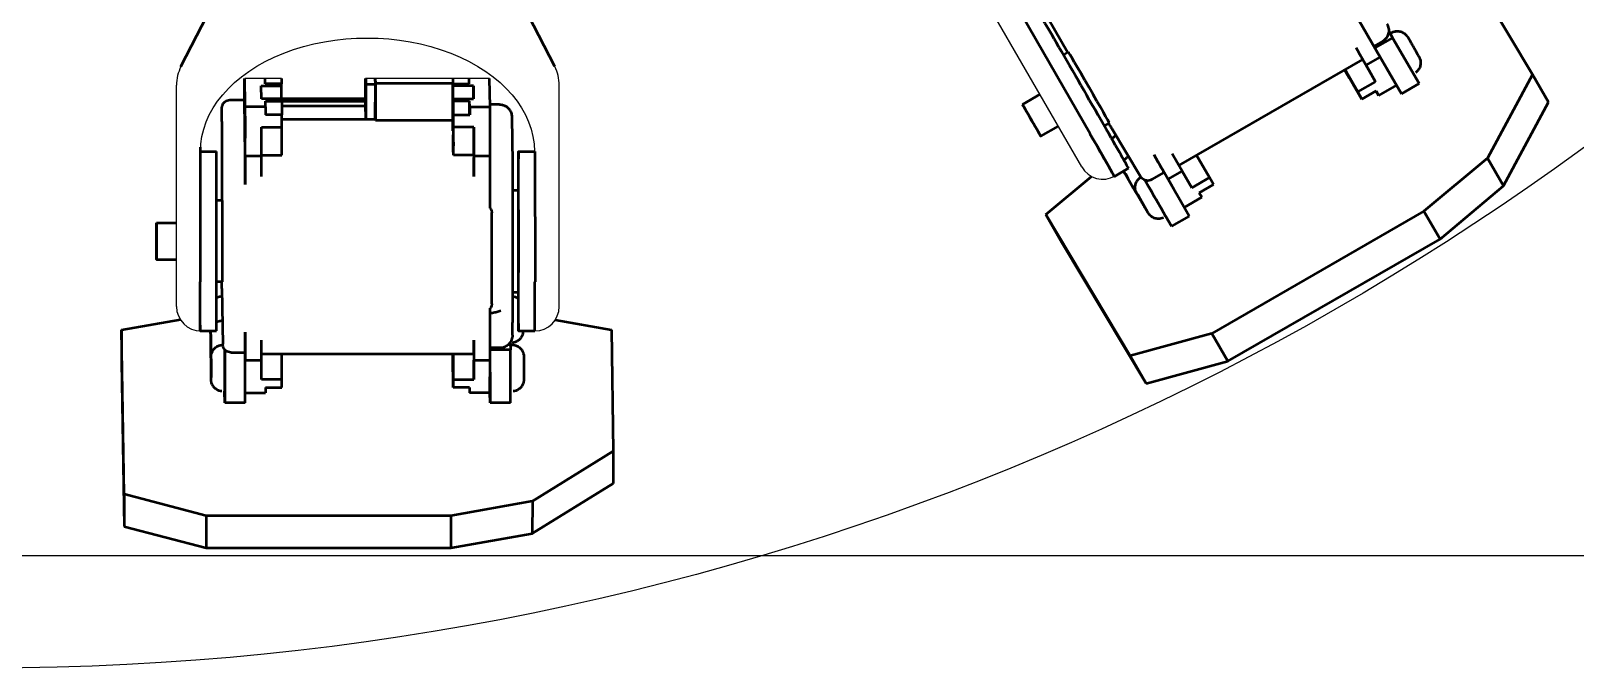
# Model space of a CAD drawing. Header units: millimetres. Extents: x 69 to 732, y 327 to 990.
# Drawn here: x 405.9 to 595.1, y 326.8 to 404.9 of the extents above; entities that cross this region are included whole.
import ezdxf

# ---------------------------------------------------------------- set-up
doc = ezdxf.new("R2010")
doc.units = ezdxf.units.MM
doc.header["$LTSCALE"] = 2
doc.layers.add('Visible (ISO)', color=7, linetype='Continuous', lineweight=50)

msp = doc.modelspace()

# ---------------------------------------------------------------- linework, layer by layer
for p, q in [((534.63, 388.22), (521.09, 411.7)), ((423.74, 371.12), (423.74, 398.23)), ((436.6, 399.06), (432.1, 399.06)), ((462.1, 399.06), (446.91, 399.07)), ((470.63, 371.12), (470.63, 398.23)), ((691.3, 340.55), (109.85, 340.55))]:
    msp.add_line(p, q)
msp.add_circle((400.58, 658.44), 331.64)
for centre, radius, start, end in [((428.74, 398.23), 5, 152.873, 180), ((465.63, 398.23), 5, 0, 27.127), ((537.23, 389.71), 3, 209.9636, 299.9635), ((426.74, 371.12), 3, 180, 269.9999), ((467.63, 371.12), 3, 270.0001, 0)]:
    msp.add_arc(centre, radius, start, end)
at = {"extrusion": (0, 0, -1)}
msp.add_ellipse((447.13, 390.15), major_axis=(20.45, -0.03), ratio=0.677756, start_param=9.420836, end_param=12.566371, dxfattribs=at)
at = {"layer": 'Visible (ISO)'}
for p, q in [((424.29, 400.51), (437.38, 426.05)), ((470.08, 400.51), (457, 426.05)), ((528.13, 410.63), (532.95, 402.25)), ((582.22, 412.34), (589.85, 399.55)), ((571.21, 401.68), (568.03, 407.2)), ((535.65, 392.29), (527.44, 406.59)), ((571.52, 403.62), (570.45, 403)), ((572.72, 404.05), (570.56, 402.8)), ((572.25, 404.84), (572.72, 404.05)), ((572.58, 404.66), (572.41, 404.56)), ((575.97, 398.43), (572.72, 404.05)), ((533.02, 402.3), (532.39, 401.93)), ((546.55, 388.4), (569.07, 401.38)), ((568.25, 402.81), (569.48, 400.68)), ((569.06, 401.38), (570.63, 398.65)), ((569.48, 400.68), (571.21, 401.68)), ((573.18, 398.23), (571.21, 401.68)), ((566.84, 400.1), (567.26, 399.36)), ((566.84, 400.1), (567.4, 399.14)), ((567.84, 398.39), (566.85, 400.11)), ((567.97, 398.17), (566.86, 400.11)), ((566.88, 400.12), (568.92, 396.58)), ((566.88, 400.12), (568.79, 396.81)), ((566.89, 400.13), (567.29, 399.44)), ((568.47, 397.41), (566.9, 400.13)), ((567.26, 399.36), (567.4, 399.14)), ((567.29, 399.44), (568.96, 396.54)), ((570.63, 398.65), (569.48, 400.68)), ((571.94, 400.41), (573.8, 397.18)), ((589.85, 399.55), (584.33, 389.29)), ((589.85, 399.55), (591.81, 396.14)), ((432.04, 399.06), (432.04, 398.39)), ((432.04, 398.39), (432.04, 396.43)), ((432.16, 395.6), (432.1, 399.06)), ((434.14, 396.55), (434.12, 398.14)), ((434.12, 398.14), (436.62, 398.14)), ((434.61, 398.4), (434.6, 399.06)), ((436.61, 398.4), (434.61, 398.4)), ((436.6, 399.06), (436.6, 398.4)), ((436.62, 398.14), (436.61, 398.4)), ((436.62, 396.55), (436.62, 398.14)), ((446.91, 395.89), (446.91, 399.06)), ((446.93, 399.06), (446.95, 398.36)), ((446.95, 398.36), (446.94, 394.04)), ((446.95, 398.36), (448.1, 398.36)), ((448.1, 398.36), (448.08, 399.06)), ((448.09, 399.06), (448.1, 398.42)), ((448.09, 394.04), (448.1, 398.36)), ((448.1, 398.42), (448.1, 393.89)), ((457.6, 398.42), (448.1, 398.42)), ((457.6, 399.06), (457.6, 398.55)), ((457.6, 399.06), (457.6, 395.11)), ((457.6, 398.55), (457.6, 398.42)), ((457.6, 393.89), (457.6, 398.42)), ((457.62, 398.14), (457.61, 398.4)), ((457.61, 394.24), (457.61, 398.4)), ((457.61, 398.4), (459.61, 398.4)), ((457.61, 392.63), (457.62, 398.14)), ((460.12, 398.14), (457.62, 398.14)), ((459.6, 398.4), (459.6, 399.06)), ((459.61, 398.4), (459.6, 399.06)), ((460.14, 396.55), (460.12, 398.14)), ((460.12, 398.14), (460.12, 396.55)), ((462.16, 395.6), (462.1, 399.06)), ((567.4, 399.14), (567.41, 399.15)), ((567.84, 398.39), (567.97, 398.17)), ((567.97, 398.17), (568, 398.18)), ((568.47, 397.41), (570.63, 398.65)), ((568.96, 396.54), (568.47, 397.41)), ((570.69, 397.54), (568.96, 396.54)), ((570.68, 397.54), (571.01, 396.98)), ((570.69, 397.54), (571.01, 396.98)), ((573.18, 398.23), (571.01, 396.98)), ((573.8, 397.18), (573.18, 398.23)), ((575.97, 398.43), (573.8, 397.18)), ((430.31, 396.43), (432.06, 396.43)), ((432.16, 389.56), (432.06, 396.39)), ((434.66, 395.6), (432.16, 395.6)), ((432.17, 389.52), (432.16, 395.6)), ((436.64, 396.55), (434.14, 396.55)), ((434.64, 396.29), (436.64, 396.29)), ((434.66, 395.6), (434.64, 396.29)), ((434.66, 395.6), (434.66, 394.61)), ((436.62, 396.59), (446.91, 396.59)), ((436.64, 396.29), (436.64, 396.55)), ((436.64, 396.29), (436.64, 394.61)), ((436.64, 396.28), (446.91, 396.28)), ((436.64, 395.69), (446.91, 395.69)), ((446.94, 394.04), (446.91, 395.89)), ((457.64, 396.29), (457.64, 396.55)), ((457.64, 396.55), (457.64, 391.04)), ((457.64, 396.55), (460.14, 396.55)), ((457.64, 396.29), (457.64, 392.13)), ((459.64, 396.29), (457.64, 396.29)), ((459.64, 394.61), (459.64, 396.29)), ((459.66, 395.6), (459.64, 396.29)), ((459.66, 395.6), (459.66, 394.61)), ((459.66, 395.6), (462.16, 395.6)), ((463.32, 395.88), (462.15, 395.88)), ((462.17, 389.52), (462.16, 395.6)), ((527.38, 395.87), (529.54, 397.12)), ((568.79, 396.81), (568.92, 396.58)), ((568.92, 396.58), (568.93, 396.59)), ((586.29, 385.88), (591.81, 396.14)), ((429.3, 393.78), (429.3, 384.12)), ((436.66, 394.61), (434.66, 394.61)), ((436.66, 393.09), (436.66, 394.61)), ((448.09, 394.04), (436.66, 394.04)), ((448.1, 393.89), (448.09, 394.04)), ((457.6, 393.89), (448.1, 393.89)), ((457.6, 395.11), (457.61, 395.11)), ((457.6, 393.34), (457.6, 395.11)), ((457.61, 394.24), (457.6, 393.31)), ((457.6, 393.34), (457.6, 393.89)), ((457.66, 393.09), (457.66, 394.61)), ((457.66, 391.26), (457.66, 394.61)), ((457.66, 394.61), (459.66, 394.61)), ((464.82, 394.32), (464.9, 388.71)), ((538.02, 393.63), (537.39, 393.27)), ((434.16, 393.09), (436.66, 393.09)), ((434.17, 389.52), (434.16, 393.09)), ((436.66, 389.65), (436.66, 393.09)), ((457.6, 393.31), (457.6, 393.34)), ((457.61, 392.63), (457.6, 393.31)), ((457.64, 392.63), (457.61, 392.63)), ((457.64, 392.13), (457.66, 392.13)), ((457.65, 390.36), (457.64, 392.13)), ((457.66, 389.65), (457.66, 393.09)), ((460.16, 393.09), (457.66, 393.09)), ((460.16, 393.09), (460.16, 389.65)), ((460.17, 389.52), (460.16, 393.09)), ((529.63, 391.97), (531.79, 393.22)), ((538.34, 392.91), (541.84, 387.04)), ((426.66, 374.14), (426.69, 390.64)), ((426.68, 390.12), (428.63, 390.12)), ((457.65, 390.36), (457.64, 391.04)), ((457.66, 391.26), (457.65, 390.33)), ((457.65, 390.33), (457.65, 390.36)), ((457.66, 389.65), (457.65, 390.33)), ((465.63, 390.12), (467.63, 390.12)), ((467.63, 390.12), (467.66, 374.14)), ((546.95, 387.7), (545.72, 389.83)), ((434.17, 389.52), (432.17, 389.52)), ((432.17, 389.52), (432.17, 386.08)), ((434.17, 389.65), (436.66, 389.65)), ((434.17, 387.06), (434.17, 389.52)), ((460.16, 389.65), (457.66, 389.65)), ((460.16, 389.65), (460.16, 389.38)), ((462.17, 389.52), (460.17, 389.52)), ((460.17, 389.52), (460.17, 387.06)), ((462.17, 383.15), (462.17, 389.52)), ((464.9, 388.69), (464.9, 387.17)), ((538.63, 387.06), (540.36, 388.06)), ((543.5, 389.68), (545.22, 386.7)), ((550.27, 386.92), (548.7, 389.64)), ((584.33, 389.29), (576.56, 382.8)), ((584.33, 389.29), (586.29, 385.88)), ((530.24, 382.38), (535.84, 387.06)), ((540.26, 386.86), (539.98, 387.35)), ((539.98, 387.35), (540.28, 386.83)), ((540.83, 385.86), (540.26, 386.86)), ((540.26, 386.86), (540.26, 386.86)), ((540.28, 386.83), (540.85, 385.83)), ((542.39, 386.57), (542.38, 386.58)), ((542.39, 386.57), (545.65, 380.95)), ((542.41, 386.57), (542.39, 386.57)), ((543.21, 386.66), (544.73, 387.53)), ((547.81, 382.19), (544.72, 387.53)), ((545.22, 386.7), (546.95, 387.7)), ((545.95, 385.42), (545.22, 386.7)), ((548.11, 385.67), (546.95, 387.7)), ((550.27, 386.92), (548.11, 385.67)), ((549.03, 385.06), (550.76, 386.06)), ((550.76, 386.06), (550.27, 386.92)), ((429.38, 384.12), (428.66, 384.12)), ((464.9, 385.37), (465.63, 385.37)), ((464.9, 384.07), (464.9, 371.72)), ((541.13, 385.35), (540.83, 385.86)), ((540.84, 385.86), (540.83, 385.86)), ((540.85, 385.83), (541.13, 385.35)), ((541.78, 384.3), (541.5, 384.79)), ((541.5, 384.79), (541.8, 384.28)), ((541.79, 384.31), (541.78, 384.3)), ((542.36, 383.3), (541.78, 384.3)), ((541.8, 384.28), (542.38, 383.28)), ((547.2, 383.26), (549.35, 384.5)), ((549.03, 385.06), (549.35, 384.5)), ((578.53, 379.38), (586.29, 385.88)), ((462.36, 371.46), (462.37, 382.58)), ((530.24, 382.38), (532.21, 378.96)), ((540.56, 365.07), (530.24, 382.38)), ((542.36, 383.31), (542.36, 383.3)), ((542.66, 382.79), (542.36, 383.3)), ((542.38, 383.28), (542.66, 382.79)), ((545.65, 380.95), (544.93, 382.14)), ((547.81, 382.19), (545.65, 380.95)), ((576.56, 382.8), (550.57, 367.81)), ((576.56, 382.8), (578.53, 379.38)), ((421.28, 381.37), (423.78, 381.37)), ((532.21, 378.96), (542.53, 361.66)), ((552.54, 364.4), (578.53, 379.38)), ((421.28, 376.87), (423.78, 376.87)), ((429.38, 374.12), (428.66, 374.12)), ((429.3, 373.33), (429.4, 366.5)), ((464.9, 372.87), (465.63, 372.87)), ((462.16, 364.52), (462.16, 370.89)), ((417.02, 368.25), (424.21, 369.51)), ((464.89, 367.62), (464.89, 369.15)), ((470.13, 369.46), (477.02, 368.25)), ((417.02, 368.25), (417.02, 364.31)), ((417.32, 348.11), (417.02, 368.25)), ((426.63, 368.12), (428.63, 368.12)), ((427.94, 367.14), (427.94, 367.7)), ((427.94, 367.7), (427.94, 367.1)), ((427.94, 365.98), (427.94, 367.14)), ((427.94, 367.14), (427.94, 367.14)), ((427.94, 367.1), (427.94, 365.95)), ((432.16, 367.96), (432.16, 364.52)), ((464.62, 367.19), (464.62, 367.19)), ((465.63, 368.12), (467.63, 368.12)), ((477.02, 368.25), (477.24, 353.37)), ((550.57, 367.81), (540.56, 365.07)), ((550.57, 367.81), (552.54, 364.4)), ((427.94, 365.39), (427.94, 365.98)), ((427.94, 365.98), (427.94, 365.98)), ((427.94, 365.95), (427.94, 365.39)), ((429.65, 365.81), (429.64, 365.83)), ((429.65, 365.81), (429.66, 359.32)), ((429.66, 365.81), (429.65, 365.81)), ((430.4, 365.49), (432.15, 365.49)), ((432.16, 359.32), (432.15, 365.49)), ((434.16, 364.52), (434.16, 366.98)), ((434.16, 365.33), (460.15, 365.33)), ((436.65, 362.18), (436.65, 365.33)), ((457.58, 365.33), (457.58, 364.48)), ((457.58, 365.33), (457.58, 364.22)), ((457.6, 363.35), (457.6, 365.33)), ((457.6, 363.09), (457.6, 365.33)), ((457.63, 365.33), (457.62, 361.51)), ((457.63, 365.33), (457.63, 361.24)), ((457.64, 365.33), (457.64, 364.54)), ((457.65, 362.18), (457.65, 365.33)), ((460.15, 365.33), (460.15, 362.18)), ((460.16, 366.98), (460.16, 364.52)), ((463.39, 366.04), (462.16, 366.04)), ((464.64, 365.81), (462.16, 365.81)), ((464.63, 366.73), (464.64, 365.81)), ((464.84, 366.42), (464.64, 366.42)), ((464.66, 359.32), (464.64, 365.81)), ((417.02, 364.31), (417.32, 344.17)), ((427.98, 364.16), (427.99, 364.72)), ((427.98, 363.01), (427.98, 364.16)), ((427.99, 364.16), (427.98, 364.16)), ((427.99, 364.72), (427.99, 364.13)), ((427.99, 364.13), (427.99, 362.97)), ((432.15, 363.05), (432.16, 364.52)), ((432.16, 364.52), (434.16, 364.52)), ((434.15, 362.18), (434.16, 364.52)), ((457.58, 364.48), (457.58, 364.22)), ((457.58, 364.22), (457.6, 364.22)), ((457.6, 363.35), (457.6, 363.09)), ((457.64, 364.54), (457.64, 361.19)), ((460.15, 362.18), (460.16, 364.52)), ((460.16, 364.52), (462.16, 364.52)), ((462.14, 360.55), (462.16, 364.52)), ((540.56, 365.07), (542.53, 361.66)), ((542.53, 361.66), (552.54, 364.4)), ((427.99, 362.41), (427.98, 363.01)), ((427.99, 363.01), (427.98, 363.01)), ((427.99, 362.97), (427.99, 362.41)), ((436.65, 362.18), (434.15, 362.18)), ((436.64, 361.19), (436.65, 362.18)), ((457.6, 363.09), (457.63, 363.09)), ((457.62, 361.51), (457.63, 361.24)), ((457.64, 361.19), (457.65, 362.18)), ((457.65, 362.18), (460.15, 362.18)), ((462.15, 363.05), (462.16, 359.32)), ((429.66, 359.32), (429.64, 360.72)), ((432.15, 360.55), (434.64, 360.55)), ((434.64, 361.19), (434.64, 360.55)), ((434.64, 361.19), (436.64, 361.19)), ((457.63, 361.24), (457.64, 361.24)), ((459.64, 361.19), (457.64, 361.19)), ((459.63, 361.19), (459.64, 360.55)), ((459.64, 361.19), (459.64, 360.55)), ((462.14, 360.55), (459.64, 360.55)), ((462.16, 359.32), (462.14, 360.55)), ((432.16, 359.32), (429.66, 359.32)), ((464.66, 359.32), (462.16, 359.32)), ((477.24, 353.37), (467.34, 347.24)), ((477.24, 353.37), (477.24, 349.43)), ((417.32, 348.11), (417.32, 344.17)), ((427.36, 345.48), (417.32, 348.11)), ((467.33, 343.3), (477.24, 349.43)), ((467.34, 347.24), (457.36, 345.48)), ((467.34, 347.24), (467.33, 343.3)), ((427.36, 345.48), (427.36, 341.55)), ((457.36, 345.48), (427.36, 345.48)), ((457.36, 345.48), (457.36, 341.55)), ((417.32, 344.17), (427.36, 341.55)), ((457.36, 341.55), (467.33, 343.3)), ((427.36, 341.55), (457.36, 341.55))]:
    msp.add_line(p, q, dxfattribs=at)
for centre, major_axis, ratio, start_param, end_param in [((534.87, 397.59), (5.49, -9.53), 0.002632, 0, 3.141593), ((573.83, 402.09), (-1.42, 2.47), 0.002632, 5.919541, 6.294725), ((535.52, 397.96), (-2.5, 4.33), 0.002632, 3.141593, 6.283185), ((568.07, 403.11), (1, -1.73), 0.002632, 0, 1.394744), ((432.06, 399.06), (0, -1.35), 0.002632, 4.706448, 7.859923), ((432.06, 393.43), (0, 3), 0.002632, 6.107133, 6.283185), ((463.32, 394.88), (0, -1), 0.002767, 3.141568, 3.141642), ((533.14, 396.59), (5.49, -9.53), 0.002632, 5.863248, 7.384413), ((533.14, 396.59), (-5.49, 9.53), 0.002632, 3.56153, 4.242821), ((428.63, 379.12), (0, -11), 0.002632, 0, 3.141593), ((465.63, 379.12), (0, 11), 0.002632, 2.175091, 7.249687), ((432.16, 386.6), (0, 3), 0.002632, 4.536336, 6.107133), ((460.16, 387.41), (0, 2), 0.002632, 4.536336, 6.107133), ((543.23, 390.13), (1.5, -2.6), 0.002632, 0, 1.394744), ((543.51, 384.61), (1.42, -2.47), 0.002632, 0.011539, 2.493449), ((429.38, 379.12), (0, 5), 0.002632, 3.141593, 6.283185), ((463.4, 384.08), (1.5, 0), 0.707956, 6.279477, 6.283202), ((465.63, 379.12), (0, -6.25), 0.002632, 0, 3.141593), ((426.63, 379.12), (0, -11), 0.002632, 5.863248, 7.384413), ((426.63, 379.12), (0, 11), 0.002632, 3.56153, 4.242821), ((467.63, 379.12), (0, 11), 0.002632, 3.141593, 4.242821), ((432.15, 368.49), (0, -3), 0.002632, 0, 1.394744), ((429.64, 363.57), (0, -2.85), 0.002632, 0.011539, 2.493449), ((460.15, 367.33), (0, -2), 0.002632, 0, 1.394744), ((464.64, 363.57), (0, 2.85), 0.002632, 5.919541, 6.294725)]:
    msp.add_ellipse(centre, major_axis=major_axis, ratio=ratio, start_param=start_param, end_param=end_param, dxfattribs=at)
for centre, major_axis in [((432.11, 396.08), (0, 1.35)), ((528.5, 393.92), (-1.12, 1.95)), ((432.15, 393.1), (0, 1.35)), ((421.28, 379.12), (0, 2.25))]:
    msp.add_ellipse(centre, major_axis=major_axis, ratio=0.002632, dxfattribs=at)
for points, knots in [([(572.03, 405.74), (572.12, 405.57), (572.19, 405.38), (572.25, 405.01), (572.26, 404.82), (572.19, 404.47), (572.13, 404.3), (571.97, 404.01), (571.86, 403.89), (571.67, 403.72), (571.6, 403.67), (571.52, 403.62)], [0.0001156, 0.0001156, 0.0001156, 0.0001156, 0.0607404, 0.0607404, 0.1171924, 0.1171924, 0.1694606, 0.1694606, 0.2173145, 0.2173145, 0.2451195, 0.2451195, 0.2451195, 0.2451195]), ([(572.58, 404.66), (572.72, 404.74), (572.87, 404.8), (573.17, 404.86), (573.33, 404.86), (573.64, 404.83), (573.79, 404.78), (574.07, 404.65), (574.2, 404.56), (574.36, 404.4), (574.41, 404.35), (574.47, 404.27), (574.49, 404.24), (574.51, 404.21), (574.52, 404.2), (574.53, 404.18), (574.54, 404.18), (574.54, 404.16), (574.55, 404.16), (574.55, 404.15), (574.56, 404.14), (574.57, 404.11), (574.59, 404.09), (574.63, 404.02), (574.66, 403.97), (574.74, 403.83), (574.8, 403.73), (574.93, 403.51), (575, 403.39), (575.14, 403.14), (575.22, 403), (575.37, 402.74), (575.44, 402.61), (575.58, 402.37), (575.65, 402.26), (575.76, 402.05), (575.81, 401.96), (575.9, 401.82), (575.93, 401.77), (575.95, 401.72), (575.96, 401.71), (575.97, 401.69), (575.97, 401.69), (575.98, 401.67), (575.98, 401.66), (575.99, 401.64), (576, 401.64), (576, 401.62), (576.01, 401.61), (576.02, 401.59), (576.03, 401.57), (576.04, 401.53), (576.06, 401.51), (576.09, 401.41), (576.11, 401.34), (576.15, 401.14), (576.16, 401), (576.14, 400.71), (576.1, 400.55), (575.98, 400.27), (575.89, 400.14), (575.72, 399.94), (575.63, 399.86), (575.54, 399.8)], [0, 0, 0, 0, 0.0470233, 0.0470233, 0.0931967, 0.0931967, 0.1394006, 0.1394006, 0.1856013, 0.1856013, 0.2083614, 0.2083614, 0.2163627, 0.2163627, 0.2211829, 0.2211829, 0.225271, 0.225271, 0.2296804, 0.2296804, 0.2388055, 0.2388055, 0.266175, 0.266175, 0.3025608, 0.3025608, 0.3503236, 0.3503236, 0.395588, 0.395588, 0.440529, 0.440529, 0.485388, 0.485388, 0.5302575, 0.5302575, 0.5752452, 0.5752452, 0.6207008, 0.6207008, 0.6332161, 0.6332161, 0.6426078, 0.6426078, 0.6483669, 0.6483669, 0.6511604, 0.6511604, 0.6548982, 0.6548982, 0.6595803, 0.6595803, 0.6685097, 0.6685097, 0.6898155, 0.6898155, 0.7311867, 0.7311867, 0.7773904, 0.7773904, 0.82359, 0.82359, 0.857395, 0.857395, 0.857395, 0.857395]), ([(429.3, 393.78), (429.3, 394), (429.3, 394.21), (429.3, 394.58), (429.3, 394.76), (429.3, 395.05), (429.31, 395.17), (429.31, 395.35), (429.31, 395.4), (429.31, 395.46), (429.31, 395.47), (429.31, 395.49), (429.31, 395.5), (429.31, 395.51), (429.31, 395.52), (429.31, 395.55), (429.32, 395.56), (429.32, 395.59), (429.32, 395.61), (429.34, 395.67), (429.35, 395.71), (429.39, 395.83), (429.43, 395.91), (429.53, 396.07), (429.6, 396.15), (429.77, 396.28), (429.86, 396.34), (430.06, 396.41), (430.17, 396.43), (430.29, 396.43), (430.3, 396.43), (430.31, 396.43)], [0, 0, 0, 0, 0.0650373, 0.0650373, 0.1289259, 0.1289259, 0.1930045, 0.1930045, 0.2576906, 0.2576906, 0.2697465, 0.2697465, 0.2724207, 0.2724207, 0.2763691, 0.2763691, 0.2801511, 0.2801511, 0.2863216, 0.2863216, 0.2991536, 0.2991536, 0.3246667, 0.3246667, 0.3562701, 0.3562701, 0.3881302, 0.3881302, 0.4199947, 0.4199947, 0.4232879, 0.4232879, 0.4232879, 0.4232879]), ([(463.32, 395.88), (463.47, 395.88), (463.62, 395.85), (463.91, 395.76), (464.05, 395.69), (464.29, 395.51), (464.4, 395.4), (464.59, 395.15), (464.67, 395.01), (464.78, 394.69), (464.81, 394.51), (464.82, 394.33)], [0.0000057, 0.0000057, 0.0000057, 0.0000057, 0.0458867, 0.0458867, 0.090865, 0.090865, 0.137274, 0.137274, 0.1862607, 0.1862607, 0.2424145, 0.2424145, 0.2424145, 0.2424145]), ([(538.34, 392.91), (538.32, 392.95), (538.28, 393), (538.18, 393.18), (538.1, 393.32), (537.99, 393.51), (537.96, 393.55), (537.94, 393.59)], [0, 0, 0, 0, 0.0605328, 0.0605328, 0.1340496, 0.1340496, 0.1507485, 0.1507485, 0.1507485, 0.1507485]), ([(538.35, 391.6), (538.39, 391.67), (538.44, 391.74), (538.6, 391.91), (538.71, 392), (538.83, 392.08)], [0.79839838, 0.79839838, 0.79839838, 0.79839838, 0.82359005, 0.82359005, 0.86694885, 0.86694885, 0.86694885, 0.86694885]), ([(539.84, 388.99), (539.89, 389.08), (539.96, 389.17), (540.12, 389.35), (540.23, 389.45), (540.36, 389.52)], [0.79219581, 0.79219581, 0.79219581, 0.79219581, 0.82359005, 0.82359005, 0.86694885, 0.86694885, 0.86694885, 0.86694885]), ([(464.9, 387.17), (464.9, 386.79), (464.9, 386.41), (464.9, 385.67), (464.9, 385.31), (464.9, 384.65), (464.9, 384.34), (464.9, 384.08)], [0, 0, 0, 0, 0.1132339, 0.1132339, 0.2244318, 0.2244318, 0.3350453, 0.3350453, 0.3350453, 0.3350453]), ([(539.94, 387.41), (539.9, 387.45), (539.87, 387.49), (539.82, 387.56), (539.8, 387.58), (539.78, 387.61), (539.77, 387.62), (539.76, 387.64), (539.76, 387.65), (539.75, 387.66), (539.75, 387.66), (539.74, 387.68), (539.73, 387.68), (539.73, 387.69), (539.73, 387.69), (539.73, 387.69)], [0.19185664, 0.19185664, 0.19185664, 0.19185664, 0.20836136, 0.20836136, 0.21636273, 0.21636273, 0.22118287, 0.22118287, 0.22527096, 0.22527096, 0.22968036, 0.22968036, 0.23880546, 0.23880546, 0.24015678, 0.24015678, 0.24015678, 0.24015678]), ([(541.46, 384.85), (541.43, 384.89), (541.39, 384.94), (541.34, 385), (541.33, 385.02), (541.3, 385.05), (541.3, 385.07), (541.28, 385.08), (541.28, 385.09), (541.27, 385.1), (541.27, 385.11), (541.26, 385.12), (541.26, 385.13), (541.24, 385.15), (541.23, 385.17), (541.19, 385.24), (541.16, 385.29), (541.08, 385.44), (541.02, 385.54), (540.89, 385.76), (540.82, 385.88), (540.68, 386.13), (540.6, 386.26), (540.45, 386.52), (540.38, 386.65), (540.24, 386.89), (540.17, 387.01), (540.05, 387.21), (540, 387.3), (539.92, 387.44), (539.89, 387.5), (539.86, 387.55), (539.86, 387.56), (539.85, 387.57), (539.84, 387.58), (539.84, 387.6), (539.83, 387.6), (539.82, 387.62), (539.82, 387.63), (539.81, 387.64), (539.81, 387.65), (539.8, 387.68), (539.79, 387.69), (539.78, 387.71), (539.78, 387.71), (539.78, 387.72)], [0.1918566, 0.1918566, 0.1918566, 0.1918566, 0.2083614, 0.2083614, 0.2163627, 0.2163627, 0.2211829, 0.2211829, 0.225271, 0.225271, 0.2296804, 0.2296804, 0.2388055, 0.2388055, 0.266175, 0.266175, 0.3025608, 0.3025608, 0.3503236, 0.3503236, 0.395588, 0.395588, 0.440529, 0.440529, 0.485388, 0.485388, 0.5302575, 0.5302575, 0.5752452, 0.5752452, 0.6207008, 0.6207008, 0.6332161, 0.6332161, 0.6426078, 0.6426078, 0.6483669, 0.6483669, 0.6511604, 0.6511604, 0.6548982, 0.6548982, 0.6595803, 0.6595803, 0.6613124, 0.6613124, 0.6613124, 0.6613124]), ([(544.64, 381.98), (544.54, 381.94), (544.43, 381.9), (544.17, 381.85), (544.01, 381.84), (543.71, 381.88), (543.55, 381.92), (543.28, 382.06), (543.15, 382.15), (542.98, 382.3), (542.93, 382.36), (542.87, 382.44), (542.85, 382.46), (542.83, 382.5), (542.82, 382.51), (542.81, 382.53), (542.81, 382.53), (542.8, 382.54), (542.8, 382.55), (542.79, 382.56), (542.78, 382.57), (542.77, 382.59), (542.76, 382.62), (542.71, 382.69), (542.69, 382.74), (542.6, 382.88), (542.54, 382.98), (542.42, 383.2), (542.35, 383.32), (542.2, 383.57), (542.13, 383.7), (541.98, 383.96), (541.9, 384.09), (541.76, 384.34), (541.69, 384.45), (541.58, 384.65), (541.53, 384.74), (541.45, 384.89), (541.42, 384.94), (541.39, 384.99), (541.38, 385), (541.37, 385.01), (541.37, 385.02), (541.36, 385.04), (541.36, 385.05), (541.35, 385.06), (541.34, 385.07), (541.34, 385.09), (541.33, 385.1), (541.32, 385.12), (541.31, 385.13), (541.3, 385.17), (541.29, 385.2), (541.25, 385.3), (541.23, 385.36), (541.19, 385.57), (541.18, 385.71), (541.2, 386), (541.24, 386.15), (541.36, 386.44), (541.45, 386.57), (541.65, 386.79), (541.76, 386.89), (541.88, 386.97)], [0.0133336, 0.0133336, 0.0133336, 0.0133336, 0.0470233, 0.0470233, 0.0931967, 0.0931967, 0.1394006, 0.1394006, 0.1856013, 0.1856013, 0.2083614, 0.2083614, 0.2163627, 0.2163627, 0.2211829, 0.2211829, 0.225271, 0.225271, 0.2296804, 0.2296804, 0.2388055, 0.2388055, 0.266175, 0.266175, 0.3025608, 0.3025608, 0.3503236, 0.3503236, 0.395588, 0.395588, 0.440529, 0.440529, 0.485388, 0.485388, 0.5302575, 0.5302575, 0.5752452, 0.5752452, 0.6207008, 0.6207008, 0.6332161, 0.6332161, 0.6426078, 0.6426078, 0.6483669, 0.6483669, 0.6511604, 0.6511604, 0.6548982, 0.6548982, 0.6595803, 0.6595803, 0.6685097, 0.6685097, 0.6898155, 0.6898155, 0.7311867, 0.7311867, 0.7773904, 0.7773904, 0.82359, 0.82359, 0.8671528, 0.8671528, 0.8671528, 0.8671528]), ([(543.21, 386.66), (543.12, 386.61), (543.01, 386.57), (542.8, 386.53), (542.7, 386.52), (542.48, 386.55), (542.38, 386.58), (542.19, 386.67), (542.1, 386.73), (541.98, 386.84), (541.95, 386.88), (541.91, 386.93), (541.9, 386.94), (541.89, 386.95), (541.89, 386.96), (541.88, 386.97), (541.88, 386.98), (541.87, 386.99), (541.87, 386.99), (541.86, 387), (541.86, 387.01), (541.85, 387.02), (541.84, 387.03), (541.84, 387.04)], [0, 0, 0, 0, 0.032431, 0.032431, 0.0642756, 0.0642756, 0.096141, 0.096141, 0.1279987, 0.1279987, 0.143437, 0.143437, 0.1473365, 0.1473365, 0.1502131, 0.1502131, 0.1540228, 0.1540228, 0.1579404, 0.1579404, 0.1649223, 0.1649223, 0.1798828, 0.1798828, 0.1798828, 0.1798828]), ([(462.17, 383.15), (462.21, 383.09), (462.25, 383.02), (462.33, 382.85), (462.37, 382.7), (462.37, 382.58)], [0.3454631, 0.3454631, 0.3454631, 0.3454631, 0.36719722, 0.36719722, 0.40408727, 0.40408727, 0.40408727, 0.40408727]), ([(429.3, 373.33), (429.3, 373.38), (429.3, 373.44), (429.3, 373.65), (429.3, 373.81), (429.3, 374.03), (429.3, 374.08), (429.3, 374.12)], [0, 0, 0, 0, 0.0605328, 0.0605328, 0.1340496, 0.1340496, 0.1507485, 0.1507485, 0.1507485, 0.1507485]), ([(428.65, 372.19), (428.73, 372.23), (428.81, 372.27), (429.02, 372.34), (429.17, 372.37), (429.31, 372.37)], [0.79839838, 0.79839838, 0.79839838, 0.79839838, 0.82359005, 0.82359005, 0.86694885, 0.86694885, 0.86694885, 0.86694885]), ([(462.36, 371.46), (462.36, 371.34), (462.33, 371.19), (462.25, 371.02), (462.21, 370.95), (462.16, 370.89)], [0.40408727, 0.40408727, 0.40408727, 0.40408727, 0.44097733, 0.44097733, 0.46271145, 0.46271145, 0.46271145, 0.46271145]), ([(464.9, 371.71), (464.9, 371.55), (464.89, 371.35), (464.89, 370.85), (464.89, 370.55), (464.89, 369.9), (464.89, 369.53), (464.89, 369.15)], [0, 0, 0, 0, 0.1100874, 0.1100874, 0.219923, 0.219923, 0.3349061, 0.3349061, 0.3349061, 0.3349061]), ([(464.9, 372.36), (465, 372.35), (465.11, 372.33), (465.35, 372.25), (465.49, 372.18), (465.61, 372.09)], [0.01487138, 0.01487138, 0.01487138, 0.01487138, 0.04702325, 0.04702325, 0.09179395, 0.09179395, 0.09179395, 0.09179395]), ([(428.64, 369.19), (428.73, 369.24), (428.83, 369.28), (429.07, 369.36), (429.21, 369.39), (429.36, 369.39)], [0.79219581, 0.79219581, 0.79219581, 0.79219581, 0.82359005, 0.82359005, 0.86694885, 0.86694885, 0.86694885, 0.86694885]), ([(463.48, 370.58), (463.4, 370.55), (463.31, 370.52), (463.15, 370.47), (463.07, 370.45), (462.9, 370.4), (462.81, 370.38), (462.63, 370.34), (462.54, 370.32), (462.35, 370.29), (462.26, 370.27), (462.16, 370.25)], [5.1542559, 5.1542559, 5.1542559, 5.1542559, 5.2302039, 5.2302039, 5.3061519, 5.3061519, 5.3820998, 5.3820998, 5.4580478, 5.4580478, 5.5330913, 5.5330913, 5.5330913, 5.5330913]), ([(427.94, 367.77), (427.93, 367.83), (427.92, 367.88), (427.91, 367.96), (427.9, 367.99), (427.9, 368.03), (427.9, 368.04), (427.9, 368.06), (427.9, 368.07), (427.9, 368.08), (427.9, 368.09), (427.9, 368.1), (427.9, 368.11), (427.9, 368.12), (427.9, 368.12), (427.9, 368.12)], [0.19185664, 0.19185664, 0.19185664, 0.19185664, 0.20836136, 0.20836136, 0.21636273, 0.21636273, 0.22118287, 0.22118287, 0.22527096, 0.22527096, 0.22968036, 0.22968036, 0.23880546, 0.23880546, 0.24015678, 0.24015678, 0.24015678, 0.24015678]), ([(427.98, 364.8), (427.97, 364.85), (427.96, 364.9), (427.95, 364.98), (427.95, 365.01), (427.95, 365.05), (427.94, 365.06), (427.94, 365.08), (427.94, 365.09), (427.94, 365.11), (427.94, 365.11), (427.94, 365.13), (427.94, 365.13), (427.94, 365.16), (427.94, 365.19), (427.94, 365.27), (427.94, 365.33), (427.94, 365.49), (427.94, 365.61), (427.94, 365.87), (427.94, 366.01), (427.94, 366.29), (427.94, 366.45), (427.94, 366.75), (427.94, 366.9), (427.94, 367.18), (427.94, 367.31), (427.94, 367.54), (427.94, 367.65), (427.94, 367.81), (427.94, 367.87), (427.94, 367.93), (427.94, 367.94), (427.94, 367.96), (427.94, 367.97), (427.94, 367.98), (427.94, 367.99), (427.94, 368.01), (427.94, 368.02), (427.95, 368.04), (427.95, 368.05), (427.95, 368.07), (427.95, 368.09), (427.95, 368.11), (427.95, 368.12), (427.95, 368.12)], [0.1918566, 0.1918566, 0.1918566, 0.1918566, 0.2083614, 0.2083614, 0.2163627, 0.2163627, 0.2211829, 0.2211829, 0.225271, 0.225271, 0.2296804, 0.2296804, 0.2388055, 0.2388055, 0.266175, 0.266175, 0.3025608, 0.3025608, 0.3503236, 0.3503236, 0.395588, 0.395588, 0.440529, 0.440529, 0.485388, 0.485388, 0.5302575, 0.5302575, 0.5752452, 0.5752452, 0.6207008, 0.6207008, 0.6332161, 0.6332161, 0.6426078, 0.6426078, 0.6483669, 0.6483669, 0.6511604, 0.6511604, 0.6548982, 0.6548982, 0.6595803, 0.6595803, 0.6613124, 0.6613124, 0.6613124, 0.6613124]), ([(464.89, 367.62), (464.89, 367.43), (464.86, 367.23), (464.72, 366.88), (464.63, 366.71), (464.4, 366.44), (464.26, 366.33), (463.98, 366.16), (463.82, 366.1), (463.58, 366.05), (463.48, 366.04), (463.39, 366.04)], [0.0001156, 0.0001156, 0.0001156, 0.0001156, 0.0607404, 0.0607404, 0.1171924, 0.1171924, 0.1694606, 0.1694606, 0.2173145, 0.2173145, 0.2451195, 0.2451195, 0.2451195, 0.2451195]), ([(466.2, 368.12), (466.2, 368.12), (466.2, 368.12), (466.2, 368.11), (466.2, 368.1), (466.2, 368.08), (466.2, 368.07), (466.2, 368.05), (466.2, 368.04), (466.2, 368.03), (466.19, 368.02), (466.19, 367.99), (466.19, 367.97), (466.19, 367.93), (466.18, 367.9), (466.16, 367.8), (466.15, 367.73), (466.08, 367.53), (466.02, 367.41), (465.85, 367.17), (465.74, 367.05), (465.5, 366.87), (465.36, 366.8), (465.1, 366.71), (464.99, 366.69), (464.88, 366.68)], [0.6302214, 0.6302214, 0.6302214, 0.6302214, 0.6332161, 0.6332161, 0.6426078, 0.6426078, 0.6483669, 0.6483669, 0.6511604, 0.6511604, 0.6548982, 0.6548982, 0.6595803, 0.6595803, 0.6685097, 0.6685097, 0.6898155, 0.6898155, 0.7311867, 0.7311867, 0.7773904, 0.7773904, 0.82359, 0.82359, 0.857395, 0.857395, 0.857395, 0.857395]), ([(429.3, 360.72), (429.19, 360.73), (429.08, 360.76), (428.83, 360.84), (428.69, 360.91), (428.44, 361.1), (428.33, 361.21), (428.16, 361.47), (428.09, 361.61), (428.02, 361.83), (428.01, 361.91), (427.99, 362.01), (427.99, 362.03), (427.99, 362.07), (427.99, 362.09), (427.99, 362.11), (427.99, 362.11), (427.99, 362.13), (427.99, 362.13), (427.99, 362.15), (427.99, 362.16), (427.99, 362.19), (427.99, 362.21), (427.98, 362.29), (427.98, 362.35), (427.98, 362.52), (427.98, 362.63), (427.98, 362.89), (427.98, 363.03), (427.98, 363.32), (427.98, 363.47), (427.98, 363.77), (427.98, 363.92), (427.98, 364.2), (427.98, 364.33), (427.98, 364.57), (427.98, 364.67), (427.98, 364.83), (427.98, 364.9), (427.99, 364.95), (427.99, 364.96), (427.99, 364.98), (427.99, 364.99), (427.99, 365.01), (427.99, 365.02), (427.99, 365.03), (427.99, 365.04), (427.99, 365.06), (427.99, 365.07), (427.99, 365.1), (427.99, 365.11), (428, 365.16), (428, 365.19), (428.02, 365.28), (428.04, 365.35), (428.1, 365.55), (428.17, 365.68), (428.33, 365.92), (428.44, 366.03), (428.69, 366.22), (428.83, 366.29), (429.11, 366.39), (429.26, 366.41), (429.4, 366.42)], [0.0133336, 0.0133336, 0.0133336, 0.0133336, 0.0470233, 0.0470233, 0.0931967, 0.0931967, 0.1394006, 0.1394006, 0.1856013, 0.1856013, 0.2083614, 0.2083614, 0.2163627, 0.2163627, 0.2211829, 0.2211829, 0.225271, 0.225271, 0.2296804, 0.2296804, 0.2388055, 0.2388055, 0.266175, 0.266175, 0.3025608, 0.3025608, 0.3503236, 0.3503236, 0.395588, 0.395588, 0.440529, 0.440529, 0.485388, 0.485388, 0.5302575, 0.5302575, 0.5752452, 0.5752452, 0.6207008, 0.6207008, 0.6332161, 0.6332161, 0.6426078, 0.6426078, 0.6483669, 0.6483669, 0.6511604, 0.6511604, 0.6548982, 0.6548982, 0.6595803, 0.6595803, 0.6685097, 0.6685097, 0.6898155, 0.6898155, 0.7311867, 0.7311867, 0.7773904, 0.7773904, 0.82359, 0.82359, 0.8671528, 0.8671528, 0.8671528, 0.8671528]), ([(430.4, 365.49), (430.29, 365.49), (430.18, 365.51), (429.98, 365.57), (429.88, 365.63), (429.71, 365.75), (429.64, 365.83), (429.52, 366.01), (429.47, 366.1), (429.43, 366.26), (429.42, 366.31), (429.41, 366.37), (429.41, 366.38), (429.4, 366.4), (429.4, 366.41), (429.4, 366.42), (429.4, 366.43), (429.4, 366.44), (429.4, 366.45), (429.4, 366.46), (429.4, 366.47), (429.4, 366.48), (429.4, 366.49), (429.4, 366.5)], [0, 0, 0, 0, 0.032431, 0.032431, 0.0642756, 0.0642756, 0.096141, 0.096141, 0.1279987, 0.1279987, 0.143437, 0.143437, 0.1473365, 0.1473365, 0.1502131, 0.1502131, 0.1540228, 0.1540228, 0.1579404, 0.1579404, 0.1649223, 0.1649223, 0.1798828, 0.1798828, 0.1798828, 0.1798828]), ([(464.84, 366.42), (464.99, 366.42), (465.15, 366.39), (465.45, 366.29), (465.59, 366.22), (465.83, 366.03), (465.94, 365.92), (466.12, 365.66), (466.18, 365.52), (466.25, 365.3), (466.26, 365.23), (466.28, 365.13), (466.28, 365.1), (466.28, 365.06), (466.28, 365.05), (466.29, 365.02), (466.29, 365.02), (466.29, 365), (466.29, 365), (466.29, 364.98), (466.29, 364.98), (466.29, 364.94), (466.29, 364.92), (466.29, 364.84), (466.29, 364.78), (466.29, 364.62), (466.29, 364.5), (466.29, 364.24), (466.29, 364.1), (466.29, 363.81), (466.29, 363.66), (466.29, 363.36), (466.29, 363.21), (466.29, 362.93), (466.29, 362.8), (466.29, 362.57), (466.29, 362.46), (466.29, 362.3), (466.29, 362.24), (466.29, 362.18), (466.29, 362.17), (466.29, 362.15), (466.29, 362.14), (466.29, 362.12), (466.29, 362.11), (466.28, 362.1), (466.28, 362.09), (466.28, 362.07), (466.28, 362.06), (466.28, 362.03), (466.28, 362.02), (466.27, 361.97), (466.27, 361.95), (466.25, 361.85), (466.23, 361.78), (466.17, 361.58), (466.11, 361.45), (465.94, 361.21), (465.83, 361.1), (465.58, 360.91), (465.44, 360.84), (465.19, 360.76), (465.08, 360.73), (464.97, 360.72)], [0, 0, 0, 0, 0.0470233, 0.0470233, 0.0931967, 0.0931967, 0.1394006, 0.1394006, 0.1856013, 0.1856013, 0.2083614, 0.2083614, 0.2163627, 0.2163627, 0.2211829, 0.2211829, 0.225271, 0.225271, 0.2296804, 0.2296804, 0.2388055, 0.2388055, 0.266175, 0.266175, 0.3025608, 0.3025608, 0.3503236, 0.3503236, 0.395588, 0.395588, 0.440529, 0.440529, 0.485388, 0.485388, 0.5302575, 0.5302575, 0.5752452, 0.5752452, 0.6207008, 0.6207008, 0.6332161, 0.6332161, 0.6426078, 0.6426078, 0.6483669, 0.6483669, 0.6511604, 0.6511604, 0.6548982, 0.6548982, 0.6595803, 0.6595803, 0.6685097, 0.6685097, 0.6898155, 0.6898155, 0.7311867, 0.7311867, 0.7773904, 0.7773904, 0.82359, 0.82359, 0.857395, 0.857395, 0.857395, 0.857395])]:
    msp.add_open_spline(points, degree=3, knots=knots, dxfattribs=at)
for points in [[(464.82, 394.32), (464.82, 394.32), (464.82, 394.32), (464.82, 394.33)], [(464.9, 388.71), (464.9, 388.71), (464.9, 388.71), (464.9, 388.71)], [(464.9, 388.71), (464.9, 388.7), (464.9, 388.7), (464.9, 388.69)], [(464.9, 384.08), (464.9, 384.07), (464.9, 384.07), (464.9, 384.07)], [(464.9, 371.72), (464.9, 371.72), (464.9, 371.71), (464.9, 371.71)]]:
    msp.add_open_spline(points, degree=3, dxfattribs=at)

doc.saveas('drawing.dxf')
